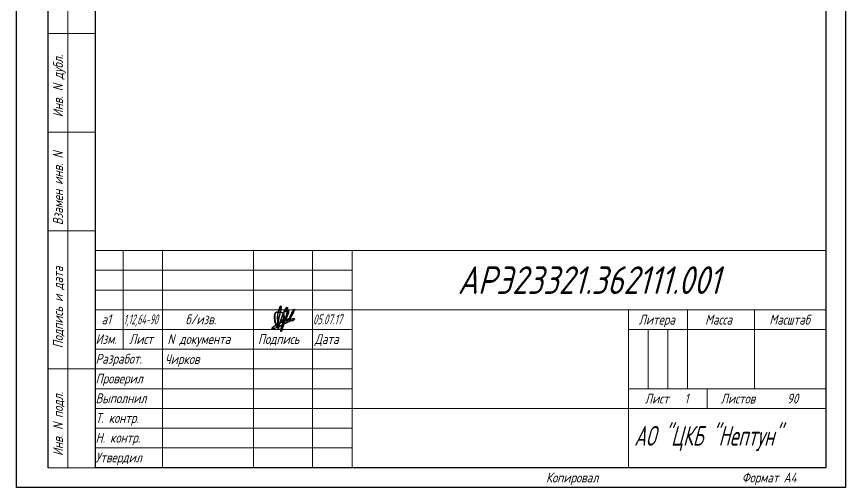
# Model space of a CAD drawing. Header units: millimetres. Extents: x -37166 to -34073, y -441 to 2979.
# Drawn here: x -37087 to -36877, y 2682.4 to 2801.6 of the extents above; entities that cross this region are included whole.
import ezdxf
from ezdxf.enums import TextEntityAlignment as Align

# ---------------------------------------------------------------- set-up
doc = ezdxf.new("R2010")
doc.units = ezdxf.units.MM
doc.layers.add('Frame', color=6, linetype='Continuous')
doc.layers.add('ЧЕРТЕЖ', color=7, linetype='Continuous')
doc.styles.add('ГОСТ', font='ГОСТ тип А.ttf', dxfattribs={"oblique": 15})

# ---------------------------------------------------------------- blocks, each defined once
blk = doc.blocks.new('stamp-side-22600')
at = {"layer": 'Frame'}
blk.add_line((-12, 0), (-12, 145), dxfattribs=at)
at = {"layer": 'Frame', "lineweight": 13}
for p, q in [((-12, 145), (0, 145)), ((-12, 110), (0, 110)), ((0, 85), (-12, 85)), ((-12, 60), (0, 60)), ((0, 25), (-12, 25)), ((0, 0), (-12, 0))]:
    blk.add_line(p, q, dxfattribs=at)
at = {"layer": 'Frame', "color": 7, "lineweight": 13}
blk.add_line((-7, 145), (-7, 0), dxfattribs=at)
at = {"color": 7, "lineweight": 13, "style": 'ГОСТ', "oblique": 15}
for s, p in [('Подпись и дата', (-8.25, 115.55)), ('Инв. N дубл.', (-8.25, 88.76)), ('Взамен инв. N', (-8.25, 61.42)), ('Подпись и дата', (-8.25, 30.25)), ('Инв. N подл.', (-8.25, 2.97))]:
    blk.add_text(s, height=2.5, rotation=90, dxfattribs=at).set_placement(p)
blk = doc.blocks.new('stamp-side-w22600')
at = {"layer": 'Frame', "lineweight": 13}
for p, q in [((0, 287), (-12, 287)), ((-12, 167), (-12, 287)), ((0, 227), (-12, 227)), ((0, 167), (-12, 167))]:
    blk.add_line(p, q, dxfattribs=at)
at = {"layer": 'Frame', "color": 7, "lineweight": 13}
blk.add_line((-7, 287), (-7, 167), dxfattribs=at)
blk.add_blockref('stamp-side-22600', (0, 0))
at = {"color": 7, "lineweight": 13, "style": 'ГОСТ', "oblique": 15}
for s, p in [('Первичное применение', (-8.25, 241.89)), ('Справ. N', (-8.25, 189.23))]:
    blk.add_text(s, height=2.5, rotation=90, dxfattribs=at).set_placement(p)
blk = doc.blocks.new('MainFrame_1')
at = {"layer": 'Frame', "lineweight": 13}
for p, q in [((-185, 55), (0, 55)), ((-185, 0), (-185, 55)), ((-178, 55), (-178, 30)), ((-168, 55), (-168, 0)), ((-145, 55), (-145, 0)), ((-130, 0), (-130, 55)), ((-120, 55), (-120, 0)), ((-120, 40), (0, 40)), ((-50, 0), (-50, 40)), ((-35, 20), (-35, 40)), ((-18, 40), (-18, 20)), ((-185, 35), (-120, 35)), ((-50, 35), (0, 35)), ((-185, 30), (-120, 30)), ((-50, 20), (0, 20)), ((-120, 15), (0, 15))]:
    blk.add_line(p, q, dxfattribs=at)
at = {"layer": 'Frame', "color": 7, "lineweight": 13}
for p, q in [((-185, 50), (-120, 50)), ((-185, 45), (-120, 45)), ((-185, 40), (-120, 40)), ((-45, 20), (-45, 35)), ((-40, 35), (-40, 20)), ((-185, 25), (-120, 25)), ((-185, 20), (-120, 20)), ((-30, 20), (-30, 15)), ((-185, 15), (-120, 15)), ((-185, 10), (-120, 10)), ((-185, 5), (-120, 5))]:
    blk.add_line(p, q, dxfattribs=at)
at = {"color": 7, "lineweight": 13, "style": 'ГОСТ', "oblique": 15}
for s, p in [('Литера', (-42.8, 36.25)), ('Масса', (-27.14, 36.25)), ('Масштаб', (-9.13, 36.25)), ('Лист', (-42.8, 16.25)), ('Листов', (-22.23, 16.25))]:
    blk.add_text(s, height=2.5, dxfattribs=at).set_placement(p, align=Align.CENTER)
for s, p in [('Изм.', (-184.98, 31.33)), ('Лист', (-176.51, 31.32)), ('N документа', (-166.77, 31.32)), ('Подпись', (-143.84, 31.32)), ('Дата', (-129.46, 31.32)), ('Разработ.', (-184.98, 26.33)), ('Проверил', (-184.98, 21.33)), ('Выполнил', (-184.98, 16.33)), ('Т. контр.', (-184.98, 11.33)), ('Н. контр.', (-184.98, 6.33)), ('Утвердил', (-184.98, 1.33))]:
    blk.add_text(s, height=2.5, dxfattribs=at).set_placement(p)
at = {"color": 7, "style": 'ГОСТ', "oblique": 15, "width": 0.8}
blk.add_text('АО "ЦКБ "Нептун"', height=5, dxfattribs=at).set_placement((-48.51, 5.57))
at = {"layer": 'ЧЕРТЕЖ', "style": 'ГОСТ', "oblique": 15}
blk.add_attdef('Т.КОНТР.', (-167.42, 11.25), '', height=2.5, dxfattribs=at)
blk = doc.blocks.new('A4-vert-gost-01-Neptun')
at = {"layer": 'Frame', "color": 7}
blk.add_lwpolyline([(0, 0), (0, 297), (210, 297), (210, 0)], close=True, dxfattribs=at)
at = {"layer": 'Frame'}
blk.add_lwpolyline([(20, 5), (20, 292), (205, 292), (205, 5)], close=True, dxfattribs=at)
for name, p in [('stamp-side-w22600', (20, 5)), ('MainFrame_1', (205, 5))]:
    blk.add_blockref(name, p)
at = {"layer": 'ЧЕРТЕЖ', "style": 'ГОСТ', "oblique": 15}
for s, p in [('Копировал', (140.76, 1.25)), ('Формат А4', (190.69, 1.25))]:
    blk.add_text(s, height=2.5, dxfattribs=at).set_placement(p, align=Align.CENTER)
blk.add_attdef('НОМЕР ЧЕРТЕЖА', text='', height=5, rotation=180, dxfattribs=at).set_placement((58.02, 285.18), align=Align.MIDDLE_CENTER)
blk.add_attdef('Номер чертежа', text='', height=7, dxfattribs=at).set_placement((145, 52.5), align=Align.MIDDLE_CENTER)
at = {"layer": 'ЧЕРТЕЖ', "style": 'ГОСТ', "oblique": 15, "flags": 4}
for tag, p in [('НАЗВАНИЕ_1', (120, 39.73)), ('НАЗВАНИЕ_2', (120, 33.73)), ('НАЗВАНИЕ_3', (120, 27.73)), ('НАЗВАНИЕ_4', (120, 21.73))]:
    blk.add_attdef(tag, text='', height=3.5, dxfattribs=at).set_placement(p, align=Align.CENTER)
at = {"layer": 'ЧЕРТЕЖ', "style": 'ГОСТ', "oblique": 15}
for tag, p, height in [('РАЗРАБОТ.', (37.58, 31.25), 2.5), ('ЛИТЕРА', (155.69, 30.91), 3.5), ('ПРОВЕРИЛ', (37.58, 26.25), 2.5), ('ВЫПОЛНИЛ', (37.58, 21.25), 2.5), ('Лист', (169.21, 21.25), 2.5), ('Т.КОНТР.', (37.58, 16.25), 2.5), ('Н.КОНТР.', (37.58, 11.25), 2.5), ('УТВЕРДИЛ', (37.58, 6.25), 2.5)]:
    blk.add_attdef(tag, p, '', height=height, dxfattribs=at)
for tag, p in [('Масса', (178.26, 30.91)), ('Масштаб', (195.96, 30.91))]:
    blk.add_attdef(tag, text='', height=3.5, dxfattribs=at).set_placement(p, align=Align.CENTER)
blk.add_attdef('Листов', text='', height=2.5, dxfattribs=at).set_placement((198.06, 21.25), align=Align.RIGHT)
blk = doc.blocks.new('Chirkov')
at = {"ltscale": 50}
h = blk.add_hatch(color=256, dxfattribs=at)
h.paths.add_polyline_path([(0.459, 0.545), (0.462, 0.56), (0.464, 0.575), (0.465, 0.594), (0.465, 0.614), (0.463, 0.637), (0.46, 0.656), (0.456, 0.673), (0.452, 0.686), (0.443, 0.704), (0.456, 0.731), (0.47, 0.767), (0.491, 0.814), (0.502, 0.837), (0.51, 0.855), (0.521, 0.873), (0.53, 0.889), (0.538, 0.901), (0.546, 0.911), (0.553, 0.912), (0.559, 0.911), (0.566, 0.905), (0.573, 0.896), (0.577, 0.884), (0.579, 0.874), (0.58, 0.862), (0.579, 0.848), (0.576, 0.838), (0.572, 0.832), (0.561, 0.819), (0.549, 0.807), (0.535, 0.795), (0.522, 0.785), (0.516, 0.782), (0.51, 0.783), (0.507, 0.787), (0.506, 0.791), (0.506, 0.799), (0.506, 0.808), (0.507, 0.816), (0.51, 0.824), (0.514, 0.832), (0.521, 0.836), (0.519, 0.838), (0.513, 0.834), (0.51, 0.83), (0.505, 0.821), (0.504, 0.814), (0.503, 0.805), (0.503, 0.796), (0.504, 0.787), (0.507, 0.783), (0.511, 0.779), (0.517, 0.778), (0.522, 0.78), (0.53, 0.786), (0.544, 0.797), (0.56, 0.814), (0.572, 0.827), (0.578, 0.836), (0.581, 0.846), (0.583, 0.858), (0.582, 0.872), (0.58, 0.882), (0.574, 0.901), (0.563, 0.914), (0.551, 0.918), (0.543, 0.915), (0.537, 0.905), (0.523, 0.884), (0.515, 0.87), (0.499, 0.839), (0.47, 0.778), (0.451, 0.731), (0.44, 0.709), (0.429, 0.723), (0.408, 0.739), (0.382, 0.749), (0.34, 0.76), (0.342, 0.769), (0.345, 0.781), (0.35, 0.8), (0.353, 0.815), (0.357, 0.835), (0.36, 0.852), (0.362, 0.867), (0.364, 0.885), (0.364, 0.894), (0.364, 0.905), (0.365, 0.917), (0.365, 0.927), (0.365, 0.942), (0.365, 0.949), (0.364, 0.952), (0.361, 0.954), (0.359, 0.956), (0.355, 0.957), (0.35, 0.956), (0.345, 0.952), (0.34, 0.944), (0.334, 0.934), (0.328, 0.924), (0.321, 0.905), (0.314, 0.887), (0.308, 0.871), (0.302, 0.854), (0.298, 0.838), (0.288, 0.812), (0.282, 0.791), (0.276, 0.773), (0.273, 0.762), (0.263, 0.762), (0.25, 0.761), (0.238, 0.761), (0.229, 0.761), (0.218, 0.76), (0.208, 0.757), (0.198, 0.751), (0.186, 0.743), (0.175, 0.731), (0.169, 0.72), (0.164, 0.707), (0.159, 0.689), (0.155, 0.666), (0.153, 0.643), (0.152, 0.625), (0.151, 0.592), (0.153, 0.55), (0.155, 0.522), (0.158, 0.504), (0.163, 0.467), (0.169, 0.432), (0.173, 0.415), (0.179, 0.388), (0.184, 0.367), (0.188, 0.35), (0.192, 0.337), (0.195, 0.328), (0.184, 0.322), (0.17, 0.314), (0.158, 0.306), (0.142, 0.296), (0.125, 0.285), (0.114, 0.278), (0.101, 0.269), (0.09, 0.261), (0.081, 0.253), (0.071, 0.243), (0.062, 0.235), (0.057, 0.231), (0.057, 0.225), (0.057, 0.222), (0.06, 0.219), (0.067, 0.218), (0.075, 0.218), (0.085, 0.22), (0.096, 0.221), (0.119, 0.223), (0.136, 0.225), (0.168, 0.232), (0.179, 0.236), (0.2, 0.242), (0.219, 0.248), (0.239, 0.255), (0.257, 0.262), (0.271, 0.268), (0.271, 0.266), (0.272, 0.248), (0.273, 0.231), (0.273, 0.222), (0.273, 0.217), (0.273, 0.21), (0.274, 0.207), (0.275, 0.206), (0.277, 0.206), (0.278, 0.209), (0.278, 0.213), (0.278, 0.22), (0.279, 0.224), (0.282, 0.238), (0.284, 0.25), (0.286, 0.259), (0.29, 0.279), (0.299, 0.284), (0.308, 0.288), (0.322, 0.295), (0.333, 0.3), (0.351, 0.31), (0.371, 0.321), (0.388, 0.329), (0.401, 0.335), (0.396, 0.322), (0.39, 0.305), (0.383, 0.283), (0.376, 0.258), (0.37, 0.23), (0.366, 0.203), (0.363, 0.181), (0.362, 0.163), (0.361, 0.133), (0.361, 0.123), (0.363, 0.119), (0.365, 0.117), (0.368, 0.116), (0.37, 0.118), (0.373, 0.121), (0.377, 0.129), (0.385, 0.147), (0.395, 0.177), (0.406, 0.205), (0.416, 0.237), (0.425, 0.268), (0.434, 0.301), (0.44, 0.323), (0.447, 0.343), (0.452, 0.361), (0.475, 0.372), (0.506, 0.388), (0.553, 0.411), (0.584, 0.424), (0.623, 0.44), (0.636, 0.446), (0.644, 0.45), (0.65, 0.452), (0.656, 0.457), (0.661, 0.46), (0.666, 0.465), (0.671, 0.47), (0.676, 0.475), (0.677, 0.479), (0.68, 0.482), (0.682, 0.485), (0.686, 0.488), (0.687, 0.49), (0.687, 0.492), (0.685, 0.495), (0.682, 0.5), (0.679, 0.507), (0.674, 0.513), (0.669, 0.518), (0.664, 0.522), (0.674, 0.524), (0.686, 0.527), (0.702, 0.53), (0.722, 0.532), (0.741, 0.535), (0.766, 0.538), (0.786, 0.539), (0.801, 0.536), (0.805, 0.535), (0.805, 0.533), (0.805, 0.528), (0.802, 0.522), (0.798, 0.516), (0.793, 0.51), (0.787, 0.504), (0.777, 0.497), (0.763, 0.489), (0.749, 0.482), (0.736, 0.477), (0.724, 0.471), (0.716, 0.468), (0.716, 0.466), (0.724, 0.467), (0.735, 0.473), (0.75, 0.479), (0.761, 0.484), (0.776, 0.492), (0.79, 0.502), (0.802, 0.516), (0.808, 0.527), (0.809, 0.534), (0.807, 0.538), (0.801, 0.54), (0.786, 0.542), (0.77, 0.541), (0.752, 0.54), (0.731, 0.537), (0.702, 0.533), (0.678, 0.528), (0.662, 0.525), (0.653, 0.532), (0.649, 0.539), (0.659, 0.556), (0.677, 0.581), (0.695, 0.609), (0.713, 0.637), (0.728, 0.66), (0.745, 0.687), (0.754, 0.704), (0.763, 0.723), (0.772, 0.748), (0.78, 0.771), (0.787, 0.791), (0.795, 0.812), (0.8, 0.827), (0.803, 0.838), (0.805, 0.849), (0.804, 0.853), (0.803, 0.855), (0.798, 0.855), (0.794, 0.851), (0.776, 0.827), (0.76, 0.804), (0.743, 0.778), (0.736, 0.766), (0.722, 0.74), (0.701, 0.697), (0.682, 0.651), (0.668, 0.618), (0.655, 0.585), (0.647, 0.557), (0.645, 0.547), (0.645, 0.543), (0.646, 0.538), (0.643, 0.535), (0.64, 0.531), (0.638, 0.526), (0.637, 0.522), (0.634, 0.522), (0.63, 0.521), (0.624, 0.518), (0.618, 0.513), (0.606, 0.509), (0.595, 0.506), (0.6, 0.511), (0.604, 0.516), (0.608, 0.522), (0.611, 0.528), (0.613, 0.533), (0.614, 0.539), (0.613, 0.544), (0.611, 0.547), (0.608, 0.55), (0.606, 0.55), (0.602, 0.548), (0.597, 0.542), (0.593, 0.536), (0.589, 0.527), (0.585, 0.516), (0.583, 0.507), (0.583, 0.502), (0.574, 0.498), (0.563, 0.495), (0.553, 0.491), (0.543, 0.487), (0.537, 0.485), (0.536, 0.489), (0.54, 0.493), (0.547, 0.5), (0.554, 0.507), (0.56, 0.514), (0.564, 0.522), (0.566, 0.526), (0.566, 0.53), (0.565, 0.534), (0.563, 0.536), (0.56, 0.537), (0.555, 0.536), (0.548, 0.532), (0.543, 0.525), (0.536, 0.511), (0.532, 0.498), (0.532, 0.489), (0.525, 0.483), (0.519, 0.479), (0.503, 0.473), (0.491, 0.47), (0.486, 0.471), (0.491, 0.483), (0.497, 0.5), (0.504, 0.519), (0.511, 0.538), (0.515, 0.552), (0.536, 0.579), (0.548, 0.598), (0.562, 0.623), (0.573, 0.647), (0.583, 0.667), (0.592, 0.688), (0.599, 0.705), (0.604, 0.723), (0.609, 0.742), (0.611, 0.758), (0.612, 0.776), (0.613, 0.79), (0.613, 0.806), (0.612, 0.816), (0.61, 0.822), (0.608, 0.829), (0.606, 0.833), (0.602, 0.833), (0.599, 0.832), (0.596, 0.827), (0.587, 0.805), (0.579, 0.78), (0.568, 0.745), (0.56, 0.713), (0.556, 0.7), (0.54, 0.653), (0.531, 0.62), (0.522, 0.587), (0.515, 0.564), (0.511, 0.55), (0.497, 0.534), (0.488, 0.522), (0.477, 0.507, 0.110115), (0.466, 0.532, 0.171533), (0.457, 0.539)])
h.paths.add_polyline_path([(0.156, 0.559), (0.154, 0.589), (0.154, 0.599), (0.155, 0.62), (0.155, 0.641), (0.158, 0.665), (0.161, 0.686), (0.166, 0.705), (0.171, 0.717), (0.177, 0.727), (0.186, 0.738), (0.197, 0.747), (0.207, 0.753), (0.214, 0.756), (0.223, 0.758), (0.233, 0.758), (0.247, 0.758), (0.273, 0.759), (0.265, 0.729), (0.26, 0.697), (0.255, 0.657), (0.251, 0.62), (0.25, 0.589), (0.25, 0.556), (0.251, 0.523), (0.254, 0.498), (0.256, 0.469), (0.259, 0.437), (0.254, 0.413), (0.247, 0.386), (0.241, 0.365), (0.238, 0.351), (0.225, 0.344), (0.215, 0.339), (0.206, 0.334), (0.199, 0.33), (0.19, 0.359), (0.177, 0.414), (0.166, 0.471), (0.159, 0.515)], flags=16)
h.paths.add_polyline_path([(0.254, 0.571), (0.255, 0.618), (0.257, 0.647), (0.261, 0.676), (0.265, 0.711), (0.271, 0.741), (0.276, 0.759), (0.284, 0.76), (0.297, 0.76), (0.309, 0.76), (0.319, 0.759), (0.328, 0.758), (0.336, 0.757), (0.334, 0.747), (0.327, 0.722), (0.322, 0.702), (0.317, 0.679), (0.31, 0.653), (0.301, 0.617), (0.294, 0.587), (0.289, 0.563), (0.281, 0.533), (0.276, 0.51), (0.271, 0.487), (0.266, 0.464), (0.262, 0.445), (0.26, 0.465), (0.256, 0.518), (0.255, 0.531)], flags=16)
h.paths.add_polyline_path([(0.288, 0.544), (0.296, 0.579), (0.305, 0.619), (0.315, 0.655), (0.32, 0.676), (0.324, 0.695), (0.328, 0.712), (0.335, 0.739), (0.339, 0.756), (0.351, 0.754), (0.363, 0.75), (0.375, 0.748), (0.39, 0.742), (0.404, 0.736), (0.411, 0.732), (0.425, 0.721), (0.435, 0.711), (0.439, 0.704), (0.427, 0.678), (0.414, 0.649), (0.401, 0.618), (0.39, 0.588), (0.377, 0.553), (0.364, 0.519), (0.354, 0.495), (0.347, 0.475), (0.339, 0.45), (0.331, 0.427), (0.326, 0.41), (0.321, 0.395), (0.309, 0.389), (0.294, 0.381), (0.281, 0.374), (0.271, 0.369), (0.27, 0.368), (0.27, 0.378), (0.268, 0.395), (0.266, 0.414), (0.263, 0.436), (0.264, 0.438), (0.269, 0.463), (0.275, 0.486), (0.28, 0.511)], flags=16)
h.paths.add_polyline_path([(0.261, 0.427), (0.264, 0.407), (0.265, 0.391), (0.267, 0.375), (0.267, 0.367), (0.267, 0.367), (0.266, 0.366), (0.257, 0.361), (0.25, 0.357), (0.243, 0.353), (0.245, 0.361), (0.248, 0.376), (0.252, 0.39), (0.257, 0.41)], flags=16)
h.paths.add_polyline_path([(0.355, 0.486), (0.365, 0.51), (0.373, 0.533), (0.381, 0.555), (0.389, 0.575), (0.396, 0.594), (0.403, 0.613), (0.411, 0.632), (0.418, 0.649), (0.424, 0.663), (0.431, 0.677), (0.438, 0.693), (0.441, 0.7), (0.447, 0.688), (0.451, 0.678), (0.454, 0.668), (0.457, 0.656), (0.459, 0.646), (0.46, 0.633), (0.461, 0.621), (0.462, 0.606), (0.462, 0.592), (0.461, 0.58), (0.46, 0.568), (0.456, 0.55), (0.454, 0.54), (0.449, 0.54), (0.443, 0.536), (0.435, 0.529), (0.426, 0.518), (0.419, 0.508), (0.412, 0.496), (0.406, 0.486), (0.4, 0.47), (0.395, 0.451), (0.392, 0.437), (0.39, 0.43), (0.372, 0.421), (0.351, 0.411), (0.336, 0.403), (0.326, 0.398), (0.331, 0.413), (0.336, 0.429), (0.342, 0.449), (0.349, 0.467)], flags=16)
h.paths.add_polyline_path([(0.26, 0.358), (0.267, 0.362), (0.268, 0.363), (0.269, 0.352), (0.27, 0.339), (0.27, 0.324), (0.271, 0.301), (0.271, 0.287), (0.271, 0.273), (0.257, 0.267), (0.235, 0.259), (0.213, 0.25), (0.194, 0.244), (0.176, 0.239), (0.156, 0.234), (0.141, 0.23), (0.123, 0.227), (0.104, 0.225), (0.086, 0.223), (0.07, 0.222), (0.064, 0.222), (0.062, 0.225), (0.062, 0.229), (0.065, 0.232), (0.077, 0.243), (0.088, 0.254), (0.104, 0.266), (0.125, 0.28), (0.145, 0.294), (0.166, 0.307), (0.191, 0.321), (0.197, 0.324), (0.198, 0.321), (0.2, 0.315), (0.204, 0.309), (0.207, 0.303), (0.21, 0.299), (0.213, 0.295), (0.216, 0.291), (0.22, 0.291), (0.222, 0.291), (0.225, 0.292), (0.227, 0.294), (0.228, 0.296), (0.232, 0.308), (0.235, 0.321), (0.238, 0.335), (0.241, 0.348), (0.251, 0.354)], flags=16)
h.paths.add_polyline_path([(0.271, 0.364), (0.275, 0.367), (0.287, 0.373), (0.31, 0.385), (0.319, 0.39), (0.314, 0.374), (0.308, 0.355), (0.303, 0.339), (0.297, 0.318), (0.291, 0.3), (0.289, 0.287), (0.287, 0.282), (0.287, 0.281), (0.281, 0.278), (0.275, 0.275), (0.274, 0.275), (0.274, 0.286), (0.274, 0.299), (0.274, 0.314), (0.273, 0.329), (0.272, 0.347)], flags=16)
h.paths.add_polyline_path([(0.237, 0.346), (0.234, 0.333), (0.231, 0.32), (0.228, 0.308), (0.225, 0.299), (0.223, 0.295), (0.221, 0.295), (0.218, 0.297), (0.213, 0.303), (0.208, 0.31), (0.203, 0.319), (0.2, 0.326), (0.208, 0.33), (0.217, 0.335), (0.227, 0.341)], flags=16)
h.paths.add_polyline_path([(0.324, 0.392), (0.339, 0.4), (0.357, 0.409), (0.373, 0.417), (0.39, 0.425), (0.389, 0.42), (0.39, 0.417), (0.392, 0.415), (0.394, 0.414), (0.395, 0.413), (0.398, 0.414), (0.401, 0.418), (0.404, 0.423), (0.407, 0.428), (0.412, 0.436), (0.412, 0.436), (0.422, 0.44), (0.43, 0.443), (0.442, 0.447), (0.443, 0.444), (0.444, 0.441), (0.446, 0.439), (0.449, 0.438), (0.452, 0.438), (0.455, 0.44), (0.449, 0.43), (0.443, 0.42), (0.434, 0.404), (0.425, 0.387), (0.415, 0.368), (0.409, 0.354), (0.402, 0.34), (0.384, 0.332), (0.369, 0.324), (0.346, 0.312), (0.327, 0.301), (0.309, 0.293), (0.291, 0.284), (0.296, 0.302), (0.301, 0.321), (0.307, 0.34), (0.313, 0.36), (0.319, 0.376)], flags=16)
h.paths.add_polyline_path([(0.277, 0.763), (0.279, 0.77), (0.285, 0.79), (0.291, 0.81), (0.301, 0.836), (0.308, 0.861), (0.318, 0.887), (0.324, 0.906), (0.331, 0.923), (0.337, 0.934), (0.343, 0.943), (0.347, 0.949), (0.35, 0.952), (0.353, 0.953), (0.355, 0.954), (0.357, 0.953), (0.359, 0.952), (0.36, 0.951), (0.362, 0.949), (0.363, 0.939), (0.362, 0.928), (0.361, 0.908), (0.36, 0.889), (0.359, 0.87), (0.356, 0.854), (0.354, 0.838), (0.349, 0.816), (0.346, 0.8), (0.342, 0.782), (0.338, 0.768), (0.337, 0.76), (0.325, 0.762), (0.315, 0.763), (0.304, 0.763), (0.293, 0.763), (0.283, 0.763)], flags=16)
h.paths.add_polyline_path([(0.403, 0.466), (0.407, 0.477), (0.411, 0.488), (0.417, 0.499), (0.422, 0.506), (0.427, 0.515), (0.435, 0.524), (0.442, 0.531), (0.447, 0.535), (0.451, 0.537), (0.453, 0.537), (0.449, 0.526), (0.445, 0.515), (0.439, 0.501), (0.432, 0.484), (0.422, 0.464), (0.415, 0.45), (0.409, 0.439), (0.4, 0.435), (0.395, 0.432), (0.395, 0.432), (0.396, 0.437), (0.398, 0.446), (0.4, 0.455)], flags=16)
h.paths.add_polyline_path([(0.394, 0.427), (0.398, 0.429), (0.402, 0.431), (0.407, 0.434), (0.404, 0.429), (0.401, 0.424), (0.398, 0.419), (0.396, 0.418), (0.395, 0.417), (0.394, 0.419), (0.394, 0.422), (0.394, 0.427)], flags=16)
h.paths.add_polyline_path([(0.414, 0.441), (0.422, 0.454), (0.429, 0.47), (0.436, 0.484), (0.441, 0.495), (0.447, 0.508), (0.451, 0.52), (0.454, 0.529), (0.456, 0.536), (0.46, 0.533), (0.464, 0.53), (0.467, 0.524), (0.471, 0.517), (0.473, 0.51), (0.474, 0.505), (0.466, 0.496), (0.458, 0.485), (0.449, 0.473), (0.443, 0.463), (0.441, 0.457), (0.441, 0.451), (0.431, 0.447), (0.422, 0.444)], flags=16)
h.paths.add_polyline_path([(0.286, 0.276), (0.285, 0.268), (0.283, 0.259), (0.281, 0.248), (0.28, 0.242), (0.278, 0.229), (0.277, 0.225), (0.276, 0.223), (0.276, 0.232), (0.275, 0.251), (0.275, 0.27), (0.275, 0.27), (0.281, 0.273)], flags=16)
h.paths.add_polyline_path([(0.446, 0.46), (0.448, 0.464), (0.45, 0.468), (0.454, 0.474), (0.461, 0.483), (0.47, 0.495), (0.475, 0.501), (0.476, 0.497), (0.476, 0.489), (0.475, 0.482), (0.474, 0.476), (0.471, 0.469), (0.468, 0.462), (0.467, 0.461), (0.465, 0.46), (0.454, 0.456), (0.445, 0.453), (0.445, 0.455)], flags=16)
h.paths.add_polyline_path([(0.446, 0.448), (0.452, 0.451), (0.458, 0.453), (0.465, 0.456), (0.463, 0.452), (0.46, 0.448), (0.457, 0.445), (0.454, 0.442), (0.452, 0.44), (0.448, 0.441), (0.447, 0.444), (0.446, 0.447)], flags=16)
h.paths.add_polyline_path([(0.43, 0.392), (0.44, 0.409), (0.45, 0.426), (0.456, 0.436), (0.459, 0.443), (0.461, 0.444), (0.464, 0.449), (0.467, 0.453), (0.47, 0.459), (0.476, 0.461), (0.48, 0.463), (0.475, 0.446), (0.47, 0.428), (0.463, 0.405), (0.456, 0.383), (0.45, 0.364), (0.439, 0.358), (0.426, 0.352), (0.407, 0.343), (0.413, 0.357), (0.422, 0.375)], flags=16)
h.paths.add_polyline_path([(0.405, 0.337), (0.406, 0.338), (0.416, 0.343), (0.427, 0.349), (0.439, 0.355), (0.448, 0.359), (0.445, 0.348), (0.439, 0.33), (0.435, 0.316), (0.43, 0.296), (0.425, 0.279), (0.419, 0.26), (0.415, 0.245), (0.408, 0.223), (0.402, 0.204), (0.393, 0.179), (0.387, 0.163), (0.379, 0.141), (0.374, 0.129), (0.37, 0.122), (0.368, 0.12), (0.366, 0.121), (0.365, 0.123), (0.365, 0.151), (0.366, 0.179), (0.371, 0.217), (0.379, 0.255), (0.387, 0.286), (0.399, 0.322)], flags=16)
h.paths.add_polyline_path([(0.478, 0.504), (0.486, 0.514), (0.493, 0.523), (0.499, 0.532), (0.505, 0.538), (0.507, 0.541), (0.507, 0.538), (0.505, 0.532), (0.501, 0.522), (0.497, 0.509), (0.492, 0.494), (0.487, 0.481), (0.483, 0.471), (0.48, 0.47), (0.477, 0.467), (0.474, 0.465), (0.473, 0.464), (0.476, 0.472), (0.478, 0.477), (0.478, 0.481), (0.479, 0.486), (0.479, 0.492), (0.479, 0.498), (0.478, 0.503)], flags=16)
h.paths.add_polyline_path([(0.481, 0.455), (0.484, 0.464), (0.489, 0.466), (0.492, 0.467), (0.496, 0.468), (0.5, 0.467), (0.504, 0.468), (0.508, 0.47), (0.514, 0.473), (0.521, 0.476), (0.53, 0.479), (0.534, 0.481), (0.536, 0.477), (0.537, 0.475), (0.54, 0.472), (0.543, 0.471), (0.546, 0.47), (0.55, 0.47), (0.555, 0.472), (0.561, 0.475), (0.567, 0.48), (0.574, 0.485), (0.578, 0.488), (0.582, 0.492), (0.584, 0.494), (0.585, 0.495), (0.586, 0.493), (0.588, 0.491), (0.59, 0.491), (0.592, 0.491), (0.594, 0.491), (0.598, 0.494), (0.602, 0.497), (0.606, 0.5), (0.61, 0.503), (0.614, 0.506), (0.62, 0.51), (0.621, 0.511), (0.625, 0.512), (0.629, 0.513), (0.634, 0.514), (0.632, 0.51), (0.629, 0.504), (0.629, 0.5), (0.629, 0.496), (0.631, 0.492), (0.632, 0.49), (0.635, 0.49), (0.639, 0.491), (0.643, 0.495), (0.648, 0.5), (0.651, 0.505), (0.653, 0.509), (0.654, 0.513), (0.654, 0.517), (0.654, 0.519), (0.654, 0.519), (0.658, 0.52), (0.661, 0.521), (0.664, 0.519), (0.667, 0.516), (0.671, 0.512), (0.675, 0.507), (0.678, 0.503), (0.681, 0.498), (0.683, 0.494), (0.684, 0.492), (0.684, 0.491), (0.684, 0.49), (0.68, 0.487), (0.677, 0.484), (0.676, 0.482), (0.675, 0.48), (0.673, 0.478), (0.671, 0.475), (0.667, 0.471), (0.663, 0.466), (0.655, 0.46), (0.65, 0.456), (0.647, 0.454), (0.631, 0.448), (0.616, 0.441), (0.594, 0.432), (0.557, 0.416), (0.529, 0.403), (0.499, 0.388), (0.476, 0.376), (0.467, 0.372), (0.454, 0.366), (0.456, 0.374), (0.461, 0.39), (0.468, 0.412), (0.474, 0.431)], flags=16)
h.paths.add_polyline_path([(0.517, 0.559), (0.521, 0.571), (0.529, 0.598), (0.537, 0.628), (0.545, 0.657), (0.553, 0.681), (0.559, 0.699), (0.564, 0.715), (0.568, 0.732), (0.572, 0.747), (0.578, 0.767), (0.585, 0.789), (0.591, 0.807), (0.596, 0.82), (0.6, 0.827), (0.603, 0.828), (0.605, 0.828), (0.607, 0.822), (0.61, 0.811), (0.61, 0.799), (0.61, 0.788), (0.61, 0.772), (0.608, 0.76), (0.607, 0.747), (0.602, 0.729), (0.597, 0.709), (0.589, 0.69), (0.582, 0.674), (0.573, 0.655), (0.566, 0.639), (0.558, 0.624), (0.547, 0.603), (0.538, 0.588), (0.531, 0.577), (0.52, 0.563)], flags=16)
h.paths.add_polyline_path([(0.535, 0.499), (0.538, 0.506), (0.54, 0.514), (0.544, 0.521), (0.549, 0.529), (0.554, 0.532), (0.557, 0.534), (0.56, 0.534), (0.562, 0.534), (0.563, 0.532), (0.563, 0.528), (0.562, 0.523), (0.559, 0.518), (0.553, 0.51), (0.547, 0.504), (0.542, 0.498), (0.538, 0.493), (0.535, 0.491), (0.535, 0.493)], flags=16)
h.paths.add_polyline_path([(0.538, 0.482), (0.542, 0.483), (0.55, 0.487), (0.559, 0.49), (0.568, 0.493), (0.575, 0.495), (0.583, 0.498), (0.583, 0.499), (0.584, 0.498), (0.58, 0.494), (0.574, 0.489), (0.567, 0.483), (0.56, 0.478), (0.554, 0.475), (0.55, 0.474), (0.547, 0.474), (0.544, 0.474), (0.542, 0.475), (0.54, 0.477), (0.539, 0.48)], flags=16)
h.paths.add_polyline_path([(0.587, 0.509), (0.589, 0.518), (0.593, 0.527), (0.597, 0.535), (0.601, 0.542), (0.605, 0.546), (0.607, 0.547), (0.609, 0.546), (0.61, 0.544), (0.611, 0.54), (0.611, 0.535), (0.609, 0.529), (0.606, 0.524), (0.602, 0.518), (0.597, 0.512), (0.593, 0.507), (0.591, 0.505), (0.587, 0.503)], flags=16)
h.paths.add_polyline_path([(0.588, 0.497), (0.588, 0.497), (0.591, 0.501), (0.592, 0.502), (0.596, 0.503), (0.602, 0.505), (0.605, 0.506), (0.611, 0.507), (0.605, 0.503), (0.601, 0.5), (0.598, 0.498), (0.595, 0.496), (0.593, 0.494), (0.592, 0.494), (0.591, 0.494), (0.589, 0.495)], flags=16)
h.paths.add_polyline_path([(0.626, 0.515), (0.626, 0.515), (0.629, 0.517), (0.632, 0.519), (0.635, 0.519), (0.636, 0.519), (0.635, 0.517), (0.632, 0.517), (0.628, 0.516)], flags=16)
h.paths.add_polyline_path([(0.633, 0.503), (0.634, 0.508), (0.636, 0.512), (0.638, 0.515), (0.638, 0.515), (0.642, 0.516), (0.645, 0.517), (0.65, 0.518), (0.651, 0.517), (0.651, 0.512), (0.649, 0.508), (0.646, 0.503), (0.644, 0.499), (0.64, 0.496), (0.638, 0.494), (0.636, 0.493), (0.634, 0.493), (0.633, 0.494), (0.632, 0.498)], flags=16)
h.paths.add_polyline_path([(0.639, 0.519), (0.639, 0.52), (0.641, 0.521), (0.644, 0.521), (0.645, 0.521), (0.646, 0.52), (0.643, 0.52), (0.64, 0.519)], flags=16)
h.paths.add_polyline_path([(0.64, 0.523), (0.641, 0.524), (0.642, 0.527), (0.644, 0.531), (0.647, 0.536), (0.649, 0.533), (0.651, 0.53), (0.654, 0.527), (0.658, 0.524), (0.652, 0.522), (0.648, 0.523), (0.644, 0.523)], flags=16)
h.paths.add_polyline_path([(0.648, 0.542), (0.648, 0.544), (0.65, 0.556), (0.654, 0.569), (0.66, 0.587), (0.666, 0.604), (0.676, 0.628), (0.686, 0.652), (0.702, 0.69), (0.715, 0.719), (0.728, 0.747), (0.742, 0.771), (0.754, 0.791), (0.77, 0.814), (0.781, 0.829), (0.791, 0.843), (0.796, 0.849), (0.799, 0.851), (0.801, 0.85), (0.802, 0.849), (0.801, 0.84), (0.798, 0.83), (0.794, 0.817), (0.788, 0.803), (0.783, 0.789), (0.778, 0.776), (0.774, 0.764), (0.77, 0.752), (0.766, 0.74), (0.762, 0.728), (0.757, 0.717), (0.751, 0.705), (0.746, 0.697), (0.74, 0.687), (0.735, 0.678), (0.724, 0.661), (0.713, 0.644), (0.702, 0.625), (0.692, 0.609), (0.686, 0.6), (0.677, 0.587), (0.668, 0.573), (0.661, 0.563), (0.653, 0.551)], flags=16)
blk.add_lwpolyline([(0.536, 0.579), (0.515, 0.552), (0.511, 0.538), (0.504, 0.519), (0.497, 0.5), (0.491, 0.483), (0.486, 0.471), (0.491, 0.47), (0.503, 0.473), (0.519, 0.479), (0.525, 0.483), (0.532, 0.489), (0.532, 0.498), (0.536, 0.511), (0.543, 0.525), (0.548, 0.532), (0.555, 0.536), (0.56, 0.537), (0.563, 0.536), (0.565, 0.534), (0.566, 0.53), (0.566, 0.526), (0.564, 0.522), (0.56, 0.514), (0.554, 0.507), (0.547, 0.5), (0.54, 0.493), (0.536, 0.489), (0.537, 0.485), (0.543, 0.487), (0.553, 0.491), (0.563, 0.495), (0.574, 0.498), (0.583, 0.502), (0.583, 0.507), (0.585, 0.516), (0.589, 0.527), (0.593, 0.536), (0.597, 0.542), (0.602, 0.548), (0.606, 0.55), (0.608, 0.55), (0.611, 0.547), (0.613, 0.544), (0.614, 0.539), (0.613, 0.533), (0.611, 0.528), (0.608, 0.522), (0.604, 0.516), (0.6, 0.511), (0.595, 0.506), (0.606, 0.509), (0.618, 0.513), (0.624, 0.518), (0.63, 0.521), (0.634, 0.522), (0.637, 0.522), (0.638, 0.526), (0.64, 0.531), (0.643, 0.535), (0.646, 0.538), (0.645, 0.543), (0.645, 0.547), (0.647, 0.557), (0.655, 0.585), (0.668, 0.618), (0.682, 0.651), (0.701, 0.697), (0.722, 0.74), (0.736, 0.766), (0.743, 0.778), (0.76, 0.804), (0.776, 0.827), (0.794, 0.851), (0.798, 0.855), (0.803, 0.855), (0.804, 0.853), (0.805, 0.849), (0.803, 0.838), (0.8, 0.827), (0.795, 0.812), (0.787, 0.791), (0.78, 0.771), (0.772, 0.748), (0.763, 0.723), (0.754, 0.704), (0.745, 0.687), (0.728, 0.66), (0.713, 0.637), (0.695, 0.609), (0.677, 0.581), (0.659, 0.556), (0.649, 0.539), (0.653, 0.532), (0.662, 0.525), (0.678, 0.528), (0.702, 0.533), (0.731, 0.537), (0.752, 0.54), (0.77, 0.541), (0.786, 0.542), (0.801, 0.54), (0.807, 0.538), (0.809, 0.534), (0.808, 0.527), (0.802, 0.516), (0.79, 0.502), (0.776, 0.492), (0.761, 0.484), (0.75, 0.479), (0.735, 0.473), (0.724, 0.467), (0.716, 0.466), (0.716, 0.468), (0.724, 0.471), (0.736, 0.477), (0.749, 0.482), (0.763, 0.489), (0.777, 0.497), (0.787, 0.504), (0.793, 0.51), (0.798, 0.516), (0.802, 0.522), (0.805, 0.528), (0.805, 0.533), (0.805, 0.535), (0.801, 0.536), (0.786, 0.539), (0.766, 0.538), (0.741, 0.535), (0.722, 0.532), (0.702, 0.53), (0.686, 0.527), (0.674, 0.524), (0.664, 0.522), (0.669, 0.518), (0.674, 0.513), (0.679, 0.507), (0.682, 0.5), (0.685, 0.495), (0.687, 0.492), (0.687, 0.49), (0.686, 0.488), (0.682, 0.485), (0.68, 0.482), (0.677, 0.479), (0.676, 0.475), (0.671, 0.47), (0.666, 0.465), (0.661, 0.46), (0.656, 0.457), (0.65, 0.452), (0.644, 0.45), (0.636, 0.446), (0.623, 0.44), (0.584, 0.424), (0.553, 0.411), (0.506, 0.388), (0.475, 0.372), (0.452, 0.361), (0.447, 0.343), (0.44, 0.323), (0.434, 0.301), (0.425, 0.268), (0.416, 0.237), (0.406, 0.205), (0.395, 0.177), (0.385, 0.147), (0.377, 0.129), (0.373, 0.121), (0.37, 0.118), (0.368, 0.116), (0.365, 0.117), (0.363, 0.119), (0.361, 0.123), (0.361, 0.133), (0.362, 0.163), (0.363, 0.181), (0.366, 0.203), (0.37, 0.23), (0.376, 0.258), (0.383, 0.283), (0.39, 0.305), (0.396, 0.322), (0.401, 0.335), (0.388, 0.329), (0.371, 0.321), (0.351, 0.31), (0.333, 0.3), (0.322, 0.295), (0.308, 0.288), (0.299, 0.284), (0.29, 0.279), (0.286, 0.259), (0.284, 0.25), (0.282, 0.238), (0.279, 0.224), (0.278, 0.22), (0.278, 0.213), (0.278, 0.209), (0.277, 0.206), (0.275, 0.206), (0.274, 0.207), (0.273, 0.21), (0.273, 0.217), (0.273, 0.222), (0.273, 0.231), (0.272, 0.248), (0.271, 0.266), (0.271, 0.268), (0.257, 0.262), (0.239, 0.255), (0.219, 0.248), (0.2, 0.242), (0.179, 0.236), (0.168, 0.232), (0.136, 0.225), (0.119, 0.223), (0.096, 0.221), (0.085, 0.22), (0.075, 0.218), (0.067, 0.218), (0.06, 0.219), (0.057, 0.222), (0.057, 0.225), (0.057, 0.231), (0.062, 0.235), (0.071, 0.243), (0.081, 0.253), (0.09, 0.261), (0.101, 0.269), (0.114, 0.278), (0.125, 0.285), (0.142, 0.296), (0.158, 0.306), (0.17, 0.314), (0.184, 0.322), (0.195, 0.328), (0.192, 0.337), (0.188, 0.35), (0.184, 0.367), (0.179, 0.388), (0.173, 0.415), (0.169, 0.432), (0.163, 0.467), (0.158, 0.504), (0.155, 0.522), (0.153, 0.55), (0.151, 0.592), (0.152, 0.625), (0.153, 0.643), (0.155, 0.666), (0.159, 0.689), (0.164, 0.707), (0.169, 0.72), (0.175, 0.731), (0.186, 0.743), (0.198, 0.751), (0.208, 0.757), (0.218, 0.76), (0.229, 0.761), (0.238, 0.761), (0.25, 0.761), (0.263, 0.762), (0.273, 0.762), (0.276, 0.773), (0.282, 0.791), (0.288, 0.812), (0.298, 0.838), (0.302, 0.854), (0.308, 0.871), (0.314, 0.887), (0.321, 0.905), (0.328, 0.924), (0.334, 0.934), (0.34, 0.944), (0.345, 0.952), (0.35, 0.956), (0.355, 0.957), (0.359, 0.956), (0.361, 0.954), (0.364, 0.952), (0.365, 0.949), (0.365, 0.942), (0.365, 0.927), (0.365, 0.917), (0.364, 0.905), (0.364, 0.894), (0.364, 0.885), (0.362, 0.867), (0.36, 0.852), (0.357, 0.835), (0.353, 0.815), (0.35, 0.8), (0.345, 0.781), (0.342, 0.769), (0.34, 0.76), (0.382, 0.749), (0.408, 0.739), (0.429, 0.723), (0.44, 0.709), (0.451, 0.731), (0.47, 0.778), (0.499, 0.839), (0.515, 0.87), (0.523, 0.884), (0.537, 0.905), (0.543, 0.915), (0.551, 0.918), (0.563, 0.914), (0.574, 0.901), (0.58, 0.882), (0.582, 0.872), (0.583, 0.858), (0.581, 0.846), (0.578, 0.836), (0.572, 0.827), (0.56, 0.814), (0.544, 0.797), (0.53, 0.786), (0.522, 0.78), (0.517, 0.778), (0.511, 0.779), (0.507, 0.783), (0.504, 0.787), (0.503, 0.796), (0.503, 0.805), (0.504, 0.814), (0.505, 0.821), (0.51, 0.83), (0.513, 0.834), (0.519, 0.838), (0.521, 0.836), (0.514, 0.832), (0.51, 0.824), (0.507, 0.816), (0.506, 0.808), (0.506, 0.799), (0.506, 0.791), (0.507, 0.787), (0.51, 0.783), (0.516, 0.782), (0.522, 0.785), (0.535, 0.795), (0.549, 0.807), (0.561, 0.819), (0.572, 0.832), (0.576, 0.838), (0.579, 0.848), (0.58, 0.862), (0.579, 0.874), (0.577, 0.884), (0.573, 0.896), (0.566, 0.905), (0.559, 0.911), (0.553, 0.912), (0.546, 0.911), (0.538, 0.901), (0.53, 0.889), (0.521, 0.873), (0.51, 0.855), (0.502, 0.837), (0.491, 0.814), (0.47, 0.767), (0.456, 0.731), (0.443, 0.704), (0.452, 0.686), (0.456, 0.673), (0.46, 0.656), (0.463, 0.637), (0.465, 0.614), (0.465, 0.594), (0.464, 0.575), (0.462, 0.56), (0.459, 0.545), (0.457, 0.539, -0.171533), (0.466, 0.532, -0.110115), (0.477, 0.507), (0.488, 0.522), (0.497, 0.534), (0.511, 0.55), (0.515, 0.564), (0.522, 0.587), (0.531, 0.62), (0.54, 0.653), (0.556, 0.7), (0.56, 0.713), (0.568, 0.745), (0.579, 0.78), (0.587, 0.805), (0.596, 0.827), (0.599, 0.832), (0.602, 0.833), (0.606, 0.833), (0.608, 0.829), (0.61, 0.822), (0.612, 0.816), (0.613, 0.806), (0.613, 0.79), (0.612, 0.776), (0.611, 0.758), (0.609, 0.742), (0.604, 0.723), (0.599, 0.705), (0.592, 0.688), (0.583, 0.667), (0.573, 0.647), (0.562, 0.623), (0.548, 0.598)], format="xyb", close=True, dxfattribs=at)
for points in [[(0.277, 0.763), (0.283, 0.763), (0.293, 0.763), (0.304, 0.763), (0.315, 0.763), (0.325, 0.762), (0.337, 0.76), (0.338, 0.768), (0.342, 0.782), (0.346, 0.8), (0.349, 0.816), (0.354, 0.838), (0.356, 0.854), (0.359, 0.87), (0.36, 0.889), (0.361, 0.908), (0.362, 0.928), (0.363, 0.939), (0.362, 0.949), (0.36, 0.951), (0.359, 0.952), (0.357, 0.953), (0.355, 0.954), (0.353, 0.953), (0.35, 0.952), (0.347, 0.949), (0.343, 0.943), (0.337, 0.934), (0.331, 0.923), (0.324, 0.906), (0.318, 0.887), (0.308, 0.861), (0.301, 0.836), (0.291, 0.81), (0.285, 0.79), (0.279, 0.77)], [(0.517, 0.559), (0.521, 0.571), (0.529, 0.598), (0.537, 0.628), (0.545, 0.657), (0.553, 0.681), (0.559, 0.699), (0.564, 0.715), (0.568, 0.732), (0.572, 0.747), (0.578, 0.767), (0.585, 0.789), (0.591, 0.807), (0.596, 0.82), (0.6, 0.827), (0.603, 0.828), (0.605, 0.828), (0.607, 0.822), (0.61, 0.811), (0.61, 0.799), (0.61, 0.788), (0.61, 0.772), (0.608, 0.76), (0.607, 0.747), (0.602, 0.729), (0.597, 0.709), (0.589, 0.69), (0.582, 0.674), (0.573, 0.655), (0.566, 0.639), (0.558, 0.624), (0.547, 0.603), (0.538, 0.588), (0.531, 0.577), (0.52, 0.563)], [(0.648, 0.544), (0.65, 0.556), (0.654, 0.569), (0.66, 0.587), (0.666, 0.604), (0.676, 0.628), (0.686, 0.652), (0.702, 0.69), (0.715, 0.719), (0.728, 0.747), (0.742, 0.771), (0.754, 0.791), (0.77, 0.814), (0.781, 0.829), (0.791, 0.843), (0.796, 0.849), (0.799, 0.851), (0.801, 0.85), (0.802, 0.849), (0.801, 0.84), (0.798, 0.83), (0.794, 0.817), (0.788, 0.803), (0.783, 0.789), (0.778, 0.776), (0.774, 0.764), (0.77, 0.752), (0.766, 0.74), (0.762, 0.728), (0.757, 0.717), (0.751, 0.705), (0.746, 0.697), (0.74, 0.687), (0.735, 0.678), (0.724, 0.661), (0.713, 0.644), (0.702, 0.625), (0.692, 0.609), (0.686, 0.6), (0.677, 0.587), (0.668, 0.573), (0.661, 0.563), (0.653, 0.551), (0.648, 0.542)], [(0.199, 0.33), (0.206, 0.334), (0.215, 0.339), (0.225, 0.344), (0.238, 0.351), (0.241, 0.365), (0.247, 0.386), (0.254, 0.413), (0.259, 0.437), (0.256, 0.469), (0.254, 0.498), (0.251, 0.523), (0.25, 0.556), (0.25, 0.589), (0.251, 0.62), (0.255, 0.657), (0.26, 0.697), (0.265, 0.729), (0.273, 0.759), (0.247, 0.758), (0.233, 0.758), (0.223, 0.758), (0.214, 0.756), (0.207, 0.753), (0.197, 0.747), (0.186, 0.738), (0.177, 0.727), (0.171, 0.717), (0.166, 0.705), (0.161, 0.686), (0.158, 0.665), (0.155, 0.641), (0.155, 0.62), (0.154, 0.599), (0.154, 0.589), (0.156, 0.559), (0.159, 0.515), (0.166, 0.471), (0.177, 0.414), (0.19, 0.359), (0.199, 0.33)], [(0.276, 0.759), (0.284, 0.76), (0.297, 0.76), (0.309, 0.76), (0.319, 0.759), (0.328, 0.758), (0.336, 0.757), (0.334, 0.747), (0.327, 0.722), (0.322, 0.702), (0.317, 0.679), (0.31, 0.653), (0.301, 0.617), (0.294, 0.587), (0.289, 0.563), (0.281, 0.533), (0.276, 0.51), (0.271, 0.487), (0.266, 0.464), (0.262, 0.445), (0.26, 0.465), (0.256, 0.518), (0.255, 0.531), (0.254, 0.571), (0.255, 0.618), (0.257, 0.647), (0.261, 0.676), (0.265, 0.711), (0.271, 0.741)], [(0.271, 0.369), (0.281, 0.374), (0.294, 0.381), (0.309, 0.389), (0.321, 0.395), (0.326, 0.41), (0.331, 0.427), (0.339, 0.45), (0.347, 0.475), (0.354, 0.495), (0.364, 0.519), (0.377, 0.553), (0.39, 0.588), (0.401, 0.618), (0.414, 0.649), (0.427, 0.678), (0.439, 0.704), (0.435, 0.711), (0.425, 0.721), (0.411, 0.732), (0.404, 0.736), (0.39, 0.742), (0.375, 0.748), (0.363, 0.75), (0.351, 0.754), (0.339, 0.756), (0.335, 0.739), (0.328, 0.712), (0.324, 0.695), (0.32, 0.676), (0.315, 0.655), (0.305, 0.619), (0.296, 0.579), (0.288, 0.544), (0.28, 0.511), (0.275, 0.486), (0.269, 0.463), (0.264, 0.438), (0.263, 0.436), (0.266, 0.414), (0.268, 0.395), (0.27, 0.378), (0.27, 0.368)], [(0.39, 0.43), (0.392, 0.437), (0.395, 0.451), (0.4, 0.47), (0.406, 0.486), (0.412, 0.496), (0.419, 0.508), (0.426, 0.518), (0.435, 0.529), (0.443, 0.536), (0.449, 0.54), (0.454, 0.54), (0.456, 0.55), (0.46, 0.568), (0.461, 0.58), (0.462, 0.592), (0.462, 0.606), (0.461, 0.621), (0.46, 0.633), (0.459, 0.646), (0.457, 0.656), (0.454, 0.668), (0.451, 0.678), (0.447, 0.688), (0.441, 0.7), (0.438, 0.693), (0.431, 0.677), (0.424, 0.663), (0.418, 0.649), (0.411, 0.632), (0.403, 0.613), (0.396, 0.594), (0.389, 0.575), (0.381, 0.555), (0.373, 0.533), (0.365, 0.51), (0.355, 0.486), (0.349, 0.467), (0.342, 0.449), (0.336, 0.429), (0.331, 0.413), (0.326, 0.398), (0.336, 0.403), (0.351, 0.411), (0.372, 0.421)], [(0.267, 0.362), (0.26, 0.358), (0.251, 0.354), (0.241, 0.348), (0.238, 0.335), (0.235, 0.321), (0.232, 0.308), (0.228, 0.296), (0.227, 0.294), (0.225, 0.292), (0.222, 0.291), (0.22, 0.291), (0.216, 0.291), (0.213, 0.295), (0.21, 0.299), (0.207, 0.303), (0.204, 0.309), (0.2, 0.315), (0.198, 0.321), (0.197, 0.324), (0.191, 0.321), (0.166, 0.307), (0.145, 0.294), (0.125, 0.28), (0.104, 0.266), (0.088, 0.254), (0.077, 0.243), (0.065, 0.232), (0.062, 0.229), (0.062, 0.225), (0.064, 0.222), (0.07, 0.222), (0.086, 0.223), (0.104, 0.225), (0.123, 0.227), (0.141, 0.23), (0.156, 0.234), (0.176, 0.239), (0.194, 0.244), (0.213, 0.25), (0.235, 0.259), (0.257, 0.267), (0.271, 0.273), (0.271, 0.287), (0.271, 0.301), (0.27, 0.324), (0.27, 0.339), (0.269, 0.352), (0.268, 0.363)], [(0.2, 0.326), (0.208, 0.33), (0.217, 0.335), (0.227, 0.341), (0.237, 0.346), (0.234, 0.333), (0.231, 0.32), (0.228, 0.308), (0.225, 0.299), (0.223, 0.295), (0.221, 0.295), (0.218, 0.297), (0.213, 0.303), (0.208, 0.31), (0.203, 0.319)], [(0.267, 0.367), (0.267, 0.375), (0.265, 0.391), (0.264, 0.407), (0.261, 0.427), (0.257, 0.41), (0.252, 0.39), (0.248, 0.376), (0.245, 0.361), (0.243, 0.353), (0.25, 0.357), (0.257, 0.361), (0.266, 0.366), (0.267, 0.367)], [(0.275, 0.275), (0.281, 0.278), (0.287, 0.281), (0.287, 0.282), (0.289, 0.287), (0.291, 0.3), (0.297, 0.318), (0.303, 0.339), (0.308, 0.355), (0.314, 0.374), (0.319, 0.39), (0.31, 0.385), (0.287, 0.373), (0.275, 0.367), (0.271, 0.364), (0.272, 0.347), (0.273, 0.329), (0.274, 0.314), (0.274, 0.299), (0.274, 0.286), (0.274, 0.275)], [(0.275, 0.27), (0.281, 0.273), (0.286, 0.276), (0.285, 0.268), (0.283, 0.259), (0.281, 0.248), (0.28, 0.242), (0.278, 0.229), (0.277, 0.225), (0.276, 0.223), (0.276, 0.232), (0.275, 0.251), (0.275, 0.27)], [(0.412, 0.436), (0.422, 0.44), (0.43, 0.443), (0.442, 0.447), (0.443, 0.444), (0.444, 0.441), (0.446, 0.439), (0.449, 0.438), (0.452, 0.438), (0.455, 0.44), (0.449, 0.43), (0.443, 0.42), (0.434, 0.404), (0.425, 0.387), (0.415, 0.368), (0.409, 0.354), (0.402, 0.34), (0.384, 0.332), (0.369, 0.324), (0.346, 0.312), (0.327, 0.301), (0.309, 0.293), (0.291, 0.284), (0.296, 0.302), (0.301, 0.321), (0.307, 0.34), (0.313, 0.36), (0.319, 0.376), (0.324, 0.392), (0.339, 0.4), (0.357, 0.409), (0.373, 0.417), (0.39, 0.425), (0.389, 0.42), (0.39, 0.417), (0.392, 0.415), (0.394, 0.414), (0.395, 0.413), (0.398, 0.414), (0.401, 0.418), (0.404, 0.423), (0.407, 0.428), (0.412, 0.436)], [(0.406, 0.338), (0.416, 0.343), (0.427, 0.349), (0.439, 0.355), (0.448, 0.359), (0.445, 0.348), (0.439, 0.33), (0.435, 0.316), (0.43, 0.296), (0.425, 0.279), (0.419, 0.26), (0.415, 0.245), (0.408, 0.223), (0.402, 0.204), (0.393, 0.179), (0.387, 0.163), (0.379, 0.141), (0.374, 0.129), (0.37, 0.122), (0.368, 0.12), (0.366, 0.121), (0.365, 0.123), (0.365, 0.151), (0.366, 0.179), (0.371, 0.217), (0.379, 0.255), (0.387, 0.286), (0.399, 0.322), (0.405, 0.337)], [(0.394, 0.427), (0.394, 0.422), (0.394, 0.419), (0.395, 0.417), (0.396, 0.418), (0.398, 0.419), (0.401, 0.424), (0.404, 0.429), (0.407, 0.434), (0.402, 0.431), (0.398, 0.429), (0.394, 0.427)], [(0.395, 0.432), (0.4, 0.435), (0.409, 0.439), (0.415, 0.45), (0.422, 0.464), (0.432, 0.484), (0.439, 0.501), (0.445, 0.515), (0.449, 0.526), (0.453, 0.537), (0.451, 0.537), (0.447, 0.535), (0.442, 0.531), (0.435, 0.524), (0.427, 0.515), (0.422, 0.506), (0.417, 0.499), (0.411, 0.488), (0.407, 0.477), (0.403, 0.466), (0.4, 0.455), (0.398, 0.446), (0.396, 0.437), (0.395, 0.432)], [(0.48, 0.463), (0.476, 0.461), (0.47, 0.459), (0.467, 0.453), (0.464, 0.449), (0.461, 0.444), (0.459, 0.443), (0.456, 0.436), (0.45, 0.426), (0.44, 0.409), (0.43, 0.392), (0.422, 0.375), (0.413, 0.357), (0.407, 0.343), (0.426, 0.352), (0.439, 0.358), (0.45, 0.364), (0.456, 0.383), (0.463, 0.405), (0.47, 0.428), (0.475, 0.446)], [(0.468, 0.462), (0.471, 0.469), (0.474, 0.476), (0.475, 0.482), (0.476, 0.489), (0.476, 0.497), (0.475, 0.501), (0.47, 0.495), (0.461, 0.483), (0.454, 0.474), (0.45, 0.468), (0.448, 0.464), (0.446, 0.46), (0.445, 0.455), (0.445, 0.453), (0.454, 0.456), (0.465, 0.46), (0.467, 0.461)], [(0.446, 0.448), (0.452, 0.451), (0.458, 0.453), (0.465, 0.456), (0.463, 0.452), (0.46, 0.448), (0.457, 0.445), (0.454, 0.442), (0.452, 0.44), (0.448, 0.441), (0.447, 0.444), (0.446, 0.447)], [(0.654, 0.519), (0.658, 0.52), (0.661, 0.521), (0.664, 0.519), (0.667, 0.516), (0.671, 0.512), (0.675, 0.507), (0.678, 0.503), (0.681, 0.498), (0.683, 0.494), (0.684, 0.492), (0.684, 0.491), (0.684, 0.49), (0.68, 0.487), (0.677, 0.484), (0.676, 0.482), (0.675, 0.48), (0.673, 0.478), (0.671, 0.475), (0.667, 0.471), (0.663, 0.466), (0.655, 0.46), (0.65, 0.456), (0.647, 0.454), (0.631, 0.448), (0.616, 0.441), (0.594, 0.432), (0.557, 0.416), (0.529, 0.403), (0.499, 0.388), (0.476, 0.376), (0.467, 0.372), (0.454, 0.366), (0.456, 0.374), (0.461, 0.39), (0.468, 0.412), (0.474, 0.431), (0.481, 0.455), (0.484, 0.464), (0.489, 0.466), (0.492, 0.467), (0.496, 0.468), (0.5, 0.467), (0.504, 0.468), (0.508, 0.47), (0.514, 0.473), (0.521, 0.476), (0.53, 0.479), (0.534, 0.481), (0.536, 0.477), (0.537, 0.475), (0.54, 0.472), (0.543, 0.471), (0.546, 0.47), (0.55, 0.47), (0.555, 0.472), (0.561, 0.475), (0.567, 0.48), (0.574, 0.485), (0.578, 0.488), (0.582, 0.492), (0.584, 0.494), (0.585, 0.495), (0.586, 0.493), (0.588, 0.491), (0.59, 0.491), (0.592, 0.491), (0.594, 0.491), (0.598, 0.494), (0.602, 0.497), (0.606, 0.5), (0.61, 0.503), (0.614, 0.506), (0.62, 0.51), (0.621, 0.511), (0.625, 0.512), (0.629, 0.513), (0.634, 0.514), (0.632, 0.51), (0.629, 0.504), (0.629, 0.5), (0.629, 0.496), (0.631, 0.492), (0.632, 0.49), (0.635, 0.49), (0.639, 0.491), (0.643, 0.495), (0.648, 0.5), (0.651, 0.505), (0.653, 0.509), (0.654, 0.513), (0.654, 0.517), (0.654, 0.519)], [(0.478, 0.504), (0.486, 0.514), (0.493, 0.523), (0.499, 0.532), (0.505, 0.538), (0.507, 0.541), (0.507, 0.538), (0.505, 0.532), (0.501, 0.522), (0.497, 0.509), (0.492, 0.494), (0.487, 0.481), (0.483, 0.471), (0.48, 0.47), (0.477, 0.467), (0.474, 0.465), (0.473, 0.464), (0.476, 0.472), (0.478, 0.477), (0.478, 0.481), (0.479, 0.486), (0.479, 0.492), (0.479, 0.498), (0.478, 0.503)], [(0.557, 0.534), (0.56, 0.534), (0.562, 0.534), (0.563, 0.532), (0.563, 0.528), (0.562, 0.523), (0.559, 0.518), (0.553, 0.51), (0.547, 0.504), (0.542, 0.498), (0.538, 0.493), (0.535, 0.491), (0.535, 0.493), (0.535, 0.499), (0.538, 0.506), (0.54, 0.514), (0.544, 0.521), (0.549, 0.529), (0.554, 0.532)], [(0.583, 0.499), (0.584, 0.498), (0.58, 0.494), (0.574, 0.489), (0.567, 0.483), (0.56, 0.478), (0.554, 0.475), (0.55, 0.474), (0.547, 0.474), (0.544, 0.474), (0.542, 0.475), (0.54, 0.477), (0.539, 0.48), (0.538, 0.482), (0.542, 0.483), (0.55, 0.487), (0.559, 0.49), (0.568, 0.493), (0.575, 0.495), (0.583, 0.498)], [(0.587, 0.503), (0.587, 0.509), (0.589, 0.518), (0.593, 0.527), (0.597, 0.535), (0.601, 0.542), (0.605, 0.546), (0.607, 0.547), (0.609, 0.546), (0.61, 0.544), (0.611, 0.54), (0.611, 0.535), (0.609, 0.529), (0.606, 0.524), (0.602, 0.518), (0.597, 0.512), (0.593, 0.507), (0.591, 0.505), (0.587, 0.503)], [(0.588, 0.497), (0.591, 0.501), (0.592, 0.502), (0.596, 0.503), (0.602, 0.505), (0.605, 0.506), (0.611, 0.507), (0.605, 0.503), (0.601, 0.5), (0.598, 0.498), (0.595, 0.496), (0.593, 0.494), (0.592, 0.494), (0.591, 0.494), (0.589, 0.495), (0.588, 0.497)], [(0.626, 0.515), (0.629, 0.517), (0.632, 0.519), (0.635, 0.519), (0.636, 0.519), (0.635, 0.517), (0.632, 0.517), (0.628, 0.516), (0.626, 0.515)], [(0.638, 0.515), (0.642, 0.516), (0.645, 0.517), (0.65, 0.518), (0.651, 0.517), (0.651, 0.512), (0.649, 0.508), (0.646, 0.503), (0.644, 0.499), (0.64, 0.496), (0.638, 0.494), (0.636, 0.493), (0.634, 0.493), (0.633, 0.494), (0.632, 0.498), (0.633, 0.503), (0.634, 0.508), (0.636, 0.512), (0.638, 0.515)], [(0.639, 0.519), (0.639, 0.52), (0.641, 0.521), (0.644, 0.521), (0.645, 0.521), (0.646, 0.52), (0.643, 0.52), (0.64, 0.519), (0.639, 0.519)], [(0.641, 0.524), (0.642, 0.527), (0.644, 0.531), (0.647, 0.536), (0.649, 0.533), (0.651, 0.53), (0.654, 0.527), (0.658, 0.524), (0.652, 0.522), (0.648, 0.523), (0.644, 0.523), (0.64, 0.523)]]:
    blk.add_lwpolyline(points, close=True, dxfattribs=at)
blk.add_lwpolyline([(0.441, 0.451), (0.441, 0.457), (0.443, 0.463), (0.449, 0.473), (0.458, 0.485), (0.466, 0.496), (0.474, 0.505), (0.473, 0.51), (0.471, 0.517), (0.467, 0.524), (0.464, 0.53), (0.46, 0.533), (0.456, 0.536), (0.454, 0.529), (0.451, 0.52), (0.447, 0.508), (0.441, 0.495), (0.436, 0.484), (0.429, 0.47), (0.422, 0.454), (0.414, 0.441), (0.422, 0.444), (0.431, 0.447), (0.441, 0.451)], dxfattribs=at)

msp = doc.modelspace()

# ---------------------------------------------------------------- block references
at = {"color": 2, "lineweight": 100, "ltscale": 0.4}
ref = msp.add_blockref('A4-vert-gost-01-Neptun', (-37086.989, 2682.351), dxfattribs=at)
ref.add_attrib('Листов', '90', dxfattribs={"layer": 'ЧЕРТЕЖ', "height": 2.5, "style": 'ГОСТ', "oblique": 15}).set_placement((-36888.93, 2703.601), align=Align.RIGHT)
ref.add_attrib('Лист', '1', (-36917.779, 2703.601), dxfattribs={"layer": 'ЧЕРТЕЖ', "height": 2.5, "style": 'ГОСТ', "oblique": 15})
ref.add_attrib('Номер чертежа', 'АРЭ23321.362111.001', dxfattribs={"layer": 'ЧЕРТЕЖ', "height": 7, "style": 'ГОСТ', "oblique": 15}).set_placement((-36941.991, 2734.851), align=Align.MIDDLE_CENTER)
ref.add_attrib('РАЗРАБОТ.', 'Чирков', (-37049.413, 2713.601), dxfattribs={"layer": 'ЧЕРТЕЖ', "height": 2.5, "style": 'ГОСТ', "oblique": 15})
at = {"ltscale": 50, "xscale": 7.68, "yscale": 7.68, "zscale": 7.68}
msp.add_blockref('Chirkov', (-37022.781, 2720.911), dxfattribs=at)

# ---------------------------------------------------------------- texts
at = {"color": 7, "lineweight": 13, "style": 'ГОСТ', "oblique": 15}
for s, p in [('а1', (-37065.482, 2723.681)), ('б/изв.', (-37044.212, 2723.673))]:
    msp.add_text(s, height=2.5, dxfattribs=at).set_placement(p)
for s, width, p in [('1,12,64-90', 0.6, (-37059.853, 2723.673)), ('05.07.17', 0.8, (-37011.886, 2723.673))]:
    msp.add_text(s, height=2.5, dxfattribs=dict(at, width=width)).set_placement(p)

doc.saveas('drawing.dxf')
